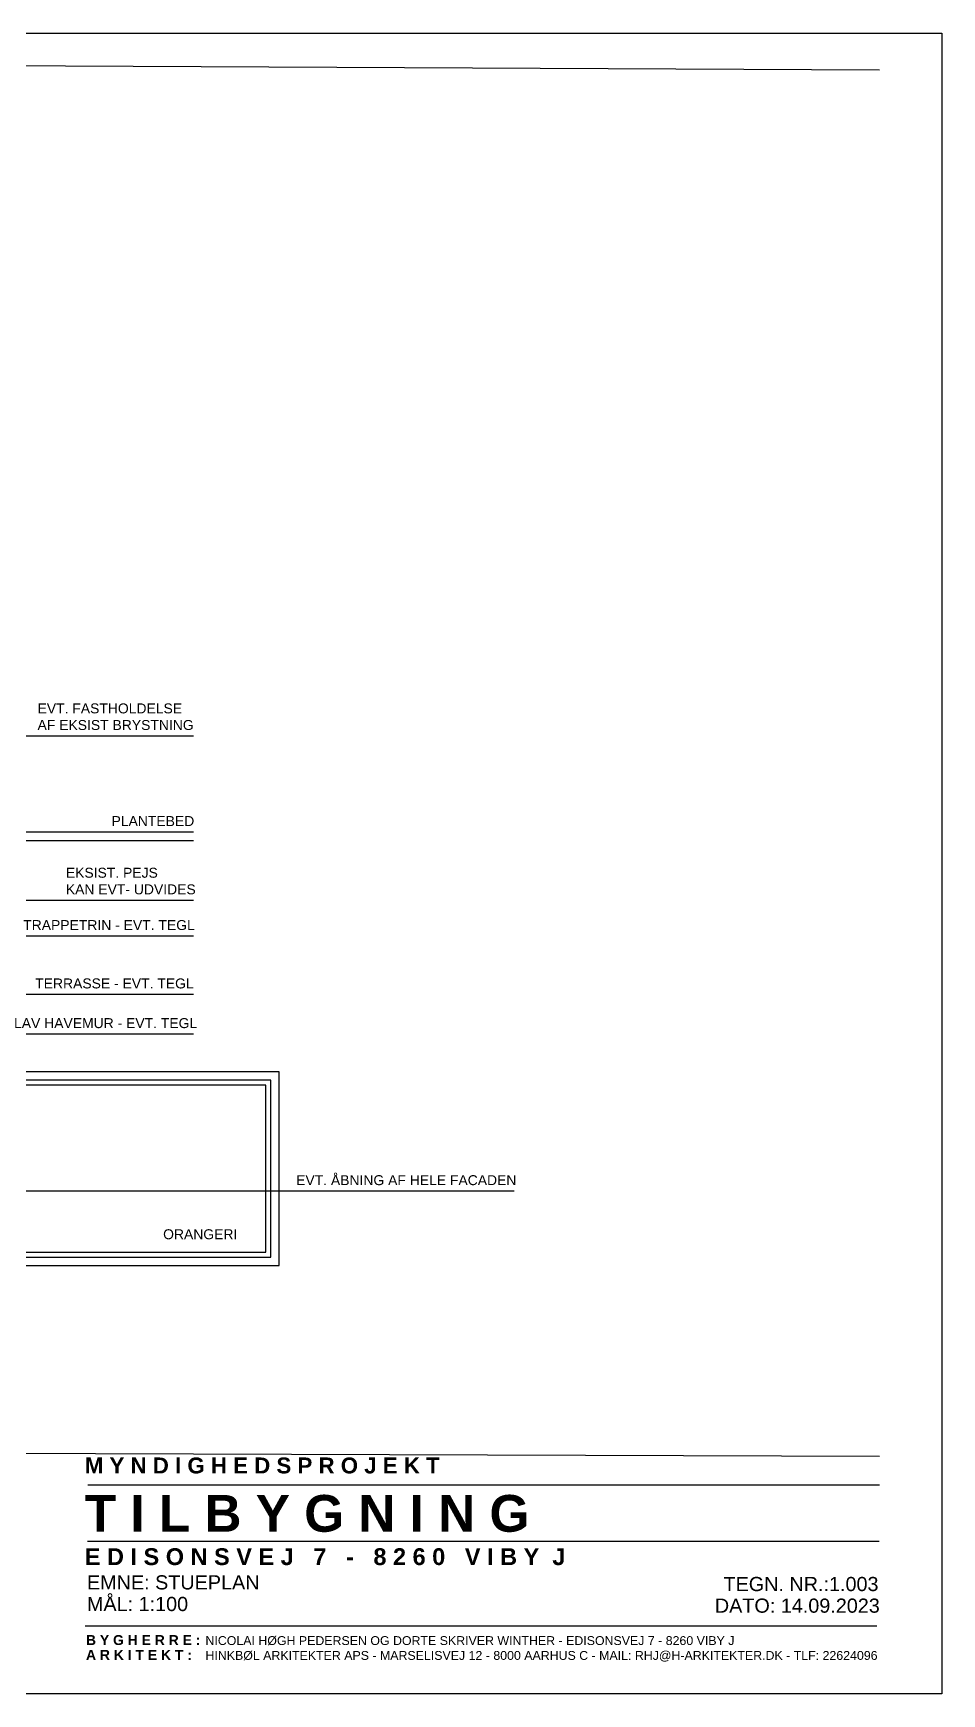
# Model space of a CAD drawing. Header units: millimetres. Extents: x -125028 to 402293, y -1165516 to -1085363.
# Drawn here: x 157404 to 173830, y -1145363 to -1115363 of the extents above; entities that cross this region are included whole.
import ezdxf

# ---------------------------------------------------------------- set-up
doc = ezdxf.new("R2010")
doc.units = ezdxf.units.MM
doc.header["$LTSCALE"] = 100
for name, color, linetype in [('TEKST', 4, 'Continuous'), ('Tekst rum', 161, 'Continuous'), ('Vinduesglas', 220, 'Continuous'), ('Vægge meget let', 8, 'Continuous')]:
    doc.layers.add(name, color=color, linetype=linetype)

msp = doc.modelspace()

# ---------------------------------------------------------------- linework, layer by layer
for p, q in [((158388.8, -1141590.1), (172700.8, -1141590.1)), ((158383.3, -1142607.9), (172695.3, -1142607.9)), ((158343.8, -1144135.8), (172655.8, -1144135.8))]:
    msp.add_line(p, q)
msp.add_lwpolyline([(131829.6, -1115363), (173829.6, -1115363), (173829.6, -1145363), (131829.6, -1145363), (131829.6, -1115363)])
at = {"layer": 'Tekst rum'}
for p, q in [((150370.1, -1128057), (160301.1, -1128057)), ((155992.1, -1129788), (160301.1, -1129788)), ((154512.1, -1129950), (160301.1, -1129950)), ((147201.1, -1131026), (160301.1, -1131026)), ((156745.1, -1131666.9), (160301.1, -1131666.9)), ((154584.1, -1132721.9), (160301.1, -1132721.9)), ((156745.1, -1133438.9), (160301.1, -1133438.9)), ((156745.1, -1136275.9), (166099.1, -1136275.9))]:
    msp.add_line(p, q, dxfattribs=at)
at = {"layer": 'Vinduesglas'}
for points in [[(156623.6, -1137625.9), (161848.6, -1137625.9), (161848.6, -1134125.9), (156623.6, -1134125.9)], [(156773.6, -1137475.9), (161698.6, -1137475.9), (161698.6, -1134275.9), (156773.6, -1134275.9)]]:
    msp.add_lwpolyline(points, close=True, dxfattribs=at)
at = {"layer": 'Vægge meget let'}
for p, q in [((172700.8, -1116032.6, -21738), (135648.4, -1115842.9, -21738)), ((135522.4, -1140941.7, -21738), (172700.8, -1141072.2, -21738))]:
    msp.add_line(p, q, dxfattribs=at)
msp.add_lwpolyline([(156863.6, -1137385.9), (156863.6, -1137385.9), (161608.6, -1137385.9), (161608.6, -1134365.9), (156863.6, -1134365.9), (156863.6, -1134365.9)], dxfattribs=at)

# ---------------------------------------------------------------- texts
at = {"layer": 'TEKST', "width": 58889.232, "attachment_point": 1}
for s, insert, char_height in [('{\\fArial|b1|i0|c0|p34;M Y N D I G H E D S P R O J E K T}', (158336.8, -1141094), 288), ('{\\fArial|b1|i0|c0|p34;\\H1.001x;T I L B Y G N I N G}', (158336.8, -1141771.7), 663.2), ('{\\fArial|b1|i0|c0|p34;\\H1.056x;E D I S O N S V E J   7   -   8 2 6 0   V I B Y  J \\H0.947x;  \\H1.028x; }', (158336.8, -1142733.4), 288), ('{\\fArial|b0|i0|c0|p34;EMNE: STUEPLAN}', (158375.8, -1143222.1), 256), ('{\\fArial|b0|i0|c0|p34;TEGN. NR.:1.003} ', (169883.1, -1143251.9), 256), ('{\\fArial|b0|i0|c0|p34;MÅL: 1:100}', (158375.8, -1143612.6), 256), ('{\\fArial|b0|i0|c0|p34;DATO: 14.09.2023}', (169727, -1143642.5), 256)]:
    msp.add_mtext(s, dxfattribs=dict(at, insert=insert, char_height=char_height))
at = {"layer": 'Tekst rum', "char_height": 180, "attachment_point": 1}
for s, width, heights, insert in [('{\\fArial|b0|i0|c0|p34;EVT. FASTHOLDELSE \\PAF EKSIST BRYSTNING}', 3191.673, [1445], (157482.5, -1127471)), ('{\\fArial|b0|i0|c0|p34;PLANTEBED}', 3191.673, [1445], (158820.5, -1129506)), ('{\\fArial|b0|i0|c0|p34;EKSIST. PEJS\\PKAN EVT- UDVIDES}', 3191.673, [1445], (157994.5, -1130440)), ('{\\fArial|b0|i0|c0|p34;TRAPPETRIN - EVT. TEGL}', 3191.673, [1445], (157223.5, -1131384.9)), ('{\\fArial|b0|i0|c0|p34;TERRASSE - EVT. TEGL}', 3191.673, [1445], (157440.5, -1132439.9)), ('{\\fArial|b0|i0|c0|p34;LAV HAVEMUR - EVT. TEGL}', 5472.673, [1445], (157057.5, -1133156.9)), ('{\\fArial|b0|i0|c0|p34;EVT. ÅBNING AF HELE FACADEN}', 5472.673, [1445], (162157.5, -1135993.9)), ('{\\fArial|b0|i0|c0|p34;ORANGERI}', 2883, [0], (159753, -1136970.9))]:
    msp.add_mtext_dynamic_manual_height_columns(s, width=width, gutter_width=1, heights=heights, dxfattribs=dict(at, insert=insert))
at = {"layer": 'Tekst rum', "char_height": 180, "width": 20838.711, "attachment_point": 1}
for s, insert in [('{\\fArial|b1|i0|c0|p34;B Y G H E R R E :^I\\fArial|b0|i0|c0|p34;\\H0.88889x;NICOLAI HØGH PEDERSEN OG DORTE SKRIVER WINTHER - EDISONSVEJ 7 - 8260 VIBY J}', (158358.3, -1144301.9)), ('{\\fArial|b1|i0|c0|p34;A R K I T E K T : }^I{\\fArial|b0|i0|c0|p34;\\H0.88889x;HINKBØL ARKITEKTER APS - MARSELISVEJ 12 - 8000 AARHUS C - MAIL: RHJ@H-ARKITEKTER.DK - TLF: 22624096}', (158358.3, -1144570.3))]:
    msp.add_mtext(s, dxfattribs=dict(at, insert=insert))

doc.saveas('drawing.dxf')
